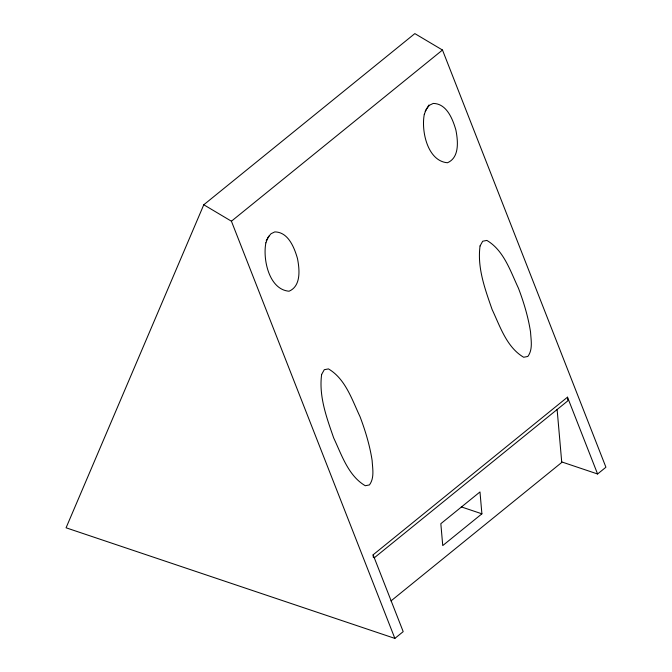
<?xml version="1.0" encoding="UTF-8"?>
<svg xmlns="http://www.w3.org/2000/svg" width="672" height="672" viewBox="0 0 672 672"><rect width="100%" height="100%" fill="white"/><g stroke="black" fill="none" stroke-linecap="round" stroke-linejoin="round"><path stroke-width="1.01" d="M203.784 204.767L66.074 527.797L394.867 638.4L403.2 631.638L373.111 554.82L567.496 397.169L597.593 473.987L605.926 467.233L442.487 50.03L414.842 33.6L203.784 204.767L231.42 221.206L394.867 638.4M231.42 221.206L442.487 50.03M374.245 557.836L567.823 400.84L567.496 397.169M481.9 513.82L442.747 545.572L440.832 523.698L479.984 491.946L481.9 513.82L461.286 506.89M391.012 600.911L561.758 462.437L557.113 409.424M561.834 461.958L597.593 473.987M373.111 554.82L373.346 557.575M269.027 236.082A22.411 5.544 -51.8 0 1 266.23 240.626M428.77 105.084A22.411 5.544 -51.8 0 1 425.149 111.384M321.644 374.422C318.662 396.22 326.668 417.707 333.698 437.993C341.72 454.936 348.239 475.709 365.257 485.73L369.432 484.932C374.632 477.893 372.565 468.594 372.128 460.505C369.802 445.469 365.4 430.853 360.016 416.64C351.994 399.689 345.484 378.916 328.457 368.903L324.282 369.701L321.644 374.422M480.06 245.952C477.078 267.742 485.083 289.237 492.114 309.515C500.136 326.466 506.646 347.239 523.673 357.26L527.848 356.454C533.047 349.423 530.981 340.124 530.544 332.035C528.217 316.991 523.816 302.383 518.431 288.17C510.409 271.219 503.891 250.446 486.872 240.425L482.698 241.223L480.06 245.952M265.894 242.794C262.626 259.073 268.968 289.59 289.052 291.22C301.308 286.003 299.569 269.237 297.461 258.46C294.294 247.531 288.246 231.983 274.789 231.907L271.018 233.722L267.977 237.434L265.894 242.794M424.309 114.316C421.042 130.603 427.384 161.112 447.468 162.75C459.724 157.534 457.985 140.759 455.876 129.99C452.71 119.062 446.662 103.513 433.205 103.438L429.433 105.252L426.392 108.965L424.309 114.316"/></g></svg>
